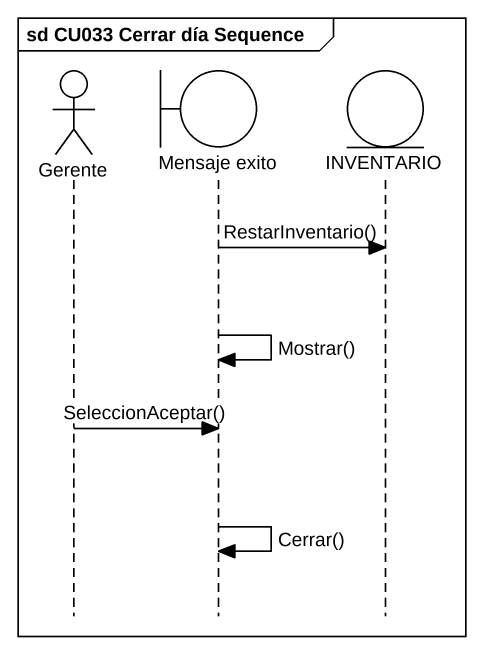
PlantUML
@startuml
mainframe sd CU033 Cerrar día Sequence
hide footbox
actor Gerente
boundary "Mensaje exito" as Mensaje_exito
entity INVENTARIO

Mensaje_exito -> INVENTARIO : RestarInventario()
Mensaje_exito -> Mensaje_exito : Mostrar()
Gerente -> Mensaje_exito : SeleccionAceptar()
Mensaje_exito -> Mensaje_exito : Cerrar()
@enduml
